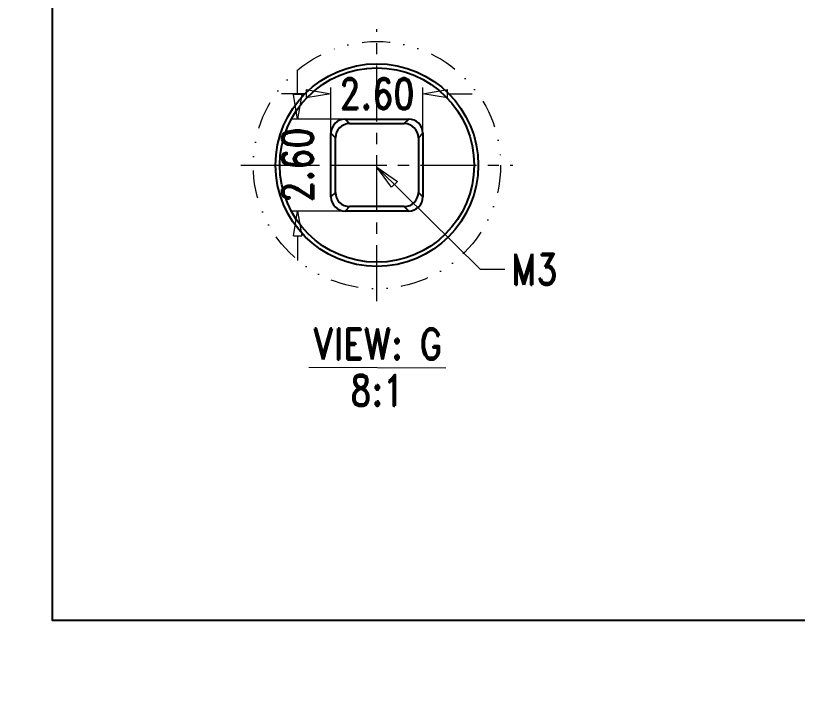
# Model space of a CAD drawing. Header units: millimetres. Extents: x -5407 to -45, y -6458 to 594.
# Drawn here: x -2317.6 to -2140.7, y -2074.1 to -1919.5 of the extents above; entities that cross this region are included whole.
import ezdxf
from ezdxf.enums import TextEntityAlignment as Align

# ---------------------------------------------------------------- set-up
doc = ezdxf.new("R2010")
doc.units = ezdxf.units.MM
doc.linetypes.add('CENTER', pattern=[50.8, 31.75, -6.35, 6.35, -6.35])
doc.linetypes.add('DIVIDE', pattern=[31.75, 12.7, -6.35, 0, -6.35, 0, -6.35])
doc.layers.get('0').update_dxf_attribs({"linetype": 'CONTINUOUS'})
doc.layers.get('Defpoints').update_dxf_attribs({"linetype": 'CONTINUOUS'})
doc.layers.add('dim', color=3, linetype='CONTINUOUS', lineweight=9)
doc.layers.add('hatch', color=56, linetype='CONTINUOUS', lineweight=9)
doc.styles.add('LongTou', font='romand.shx', dxfattribs={"width": 0.8, "bigfont": 'whgdtxt.shx'})
doc.dimstyles.new('YanXiu', dxfattribs={"dimtxt": 2.5, "dimasz": 2.2, "dimexe": 1, "dimexo": 0, "dimgap": 0.66, "dimtad": 0, "dimzin": 0, "dimdsep": 46, "dimtxsty": 'LongTou', "dimblk": 'CLOSEDBLANK', "dimcen": 0, "dimclrd": 256, "dimclre": 131, "dimclrt": 42, "dimadec": 0, "dimazin": 0, "dimtfac": 1, "dimtdec": 4, "dimtofl": 0, "dimtmove": 0, "dimatfit": 3, "dimldrblk": 'CLOSEDBLANK', "dimfxl": 0, "dimtolj": 1, "dimtzin": 0, "dimlwd": 0, "dimlwe": 0, "dimarcsym": 0})

# ---------------------------------------------------------------- blocks, each defined once
blk = doc.blocks.new('_ClosedBlank')
at = {"color": 0, "linetype": 'ByBlock', "lineweight": -2}
for p, q in [((-1, 0.167), (0, 0)), ((-1, 0.167), (-1, -0.167)), ((0, 0), (-1, -0.167))]:
    blk.add_line(p, q, dxfattribs=at)
blk = doc.blocks.new('*D34')
at = {"layer": 'Defpoints', "color": 0}
for p in [(-2243.06, -1942.96), (-2253.82, -1963.76), (-2243.06, -1963.76)]:
    blk.add_point(p, dxfattribs=at)
at = {"layer": 'dim', "lineweight": 5}
for p, q in [((-2253.82, -1937.36), (-2253.82, -1931.76)), ((-2253.82, -1969.36), (-2253.82, -1974.96))]:
    blk.add_line(p, q, dxfattribs=at)
at = {"layer": 'dim', "color": 131, "lineweight": 5}
for p, q in [((-2243.06, -1942.96), (-2255.22, -1942.96)), ((-2243.06, -1963.76), (-2255.22, -1963.76))]:
    blk.add_line(p, q, dxfattribs=at)
at = {"layer": 'dim', "lineweight": 5, "xscale": 5.600000000000001, "yscale": 5.600000000000001, "zscale": 5.600000000000001}
for p, rotation in [((-2253.82, -1942.96), 270), ((-2253.82, -1963.76), 90)]:
    blk.add_blockref('_ClosedBlank', p, dxfattribs=dict(at, rotation=rotation))
at = {"layer": 'dim', "color": 8, "insert": (-2253.82, -1953.36), "char_height": 7, "attachment_point": 5, "rotation": 90, "style": 'LongTou'}
blk.add_mtext('2.60', dxfattribs=at)
blk = doc.blocks.new('*D33')
at = {"layer": 'Defpoints', "color": 0}
for p in [(-2225.46, -1937.21), (-2246.26, -1946.16), (-2225.46, -1946.16)]:
    blk.add_point(p, dxfattribs=at)
at = {"layer": 'dim', "color": 131, "lineweight": 5}
for p, q in [((-2246.26, -1946.16), (-2246.26, -1935.81)), ((-2225.46, -1946.16), (-2225.46, -1935.81))]:
    blk.add_line(p, q, dxfattribs=at)
at = {"layer": 'dim', "lineweight": 5}
for p, q in [((-2251.86, -1937.21), (-2257.46, -1937.21)), ((-2219.86, -1937.21), (-2214.26, -1937.21))]:
    blk.add_line(p, q, dxfattribs=at)
at = {"layer": 'dim', "lineweight": 5, "xscale": 5.600000000000001, "yscale": 5.600000000000001, "zscale": 5.600000000000001}
blk.add_blockref('_ClosedBlank', (-2246.26, -1937.21), dxfattribs=at)
at = {"layer": 'dim', "lineweight": 5, "xscale": 5.600000000000001, "yscale": 5.600000000000001, "zscale": 5.600000000000001, "rotation": 180}
blk.add_blockref('_ClosedBlank', (-2225.46, -1937.21), dxfattribs=at)
at = {"layer": 'dim', "color": 8, "insert": (-2235.86, -1937.21), "char_height": 7, "attachment_point": 5, "style": 'LongTou'}
blk.add_mtext('2.60', dxfattribs=at)
blk = doc.blocks.new('*D32')
at = {"layer": 'Defpoints', "color": 0}
for p in [(-2146.66, -1767.6), (-2141.76, -1788.48), (-2274.66, -1819.73)]:
    blk.add_point(p, dxfattribs=at)
at = {"layer": 'dim', "color": 131, "lineweight": 5}
for p, q in [((-2141.76, -1788.48), (-2146.98, -1766.24)), ((-2274.66, -1819.73), (-2279.89, -1797.49))]:
    blk.add_line(p, q, dxfattribs=at)
at = {"layer": 'dim', "lineweight": 5}
for p, q in [((-2152.12, -1768.88), (-2198.51, -1779.79)), ((-2274.12, -1797.57), (-2227.72, -1786.66))]:
    blk.add_line(p, q, dxfattribs=at)
at = {"layer": 'dim', "lineweight": 5, "xscale": 5.600000000000001, "yscale": 5.600000000000001, "zscale": 5.600000000000001}
for p, rotation in [((-2146.66, -1767.6), 13.23079457676443), ((-2279.57, -1798.85), 193.2307945767645)]:
    blk.add_blockref('_ClosedBlank', p, dxfattribs=dict(at, rotation=rotation))
at = {"layer": 'dim', "color": 42, "insert": (-2213.12, -1783.23), "char_height": 7, "attachment_point": 5, "rotation": 13.2308, "style": 'LongTou'}
blk.add_mtext('136.53', dxfattribs=at)
blk = doc.blocks.new('*D16')
at = {"layer": 'Defpoints', "color": 0}
for p in [(-2157.83, -1794.31), (-2261.09, -1805.61), (-2258.2, -1817.91)]:
    blk.add_point(p, dxfattribs=at)
at = {"layer": 'dim', "color": 131, "lineweight": 5}
for p, q in [((-2157.83, -1794.31), (-2161.05, -1780.65)), ((-2258.2, -1817.91), (-2261.41, -1804.24))]:
    blk.add_line(p, q, dxfattribs=at)
at = {"layer": 'dim', "lineweight": 5}
for p, q in [((-2166.18, -1783.29), (-2196.31, -1790.37)), ((-2255.64, -1804.32), (-2225.51, -1797.24))]:
    blk.add_line(p, q, dxfattribs=at)
at = {"layer": 'dim', "lineweight": 5, "xscale": 5.600000000000001, "yscale": 5.600000000000001, "zscale": 5.600000000000001}
for p, rotation in [((-2160.73, -1782.01), 13.23079457756161), ((-2261.09, -1805.61), 193.2307945775617)]:
    blk.add_blockref('_ClosedBlank', p, dxfattribs=dict(at, rotation=rotation))
at = {"layer": 'dim', "color": 42, "insert": (-2210.91, -1793.81), "char_height": 7, "attachment_point": 5, "rotation": 13.2308, "style": 'LongTou'}
blk.add_mtext('103.10', dxfattribs=at)

msp = doc.modelspace()

# ---------------------------------------------------------------- linework, layer by layer
at = {"color": 7}
for p, q in [((-2243.063, -1942.958), (-2228.662, -1942.958)), ((-2242.057, -1943.964), (-2243.063, -1942.958)), ((-2242.057, -1943.964), (-2229.667, -1943.964)), ((-2229.667, -1943.964), (-2228.662, -1942.958)), ((-2246.262, -1960.559), (-2246.262, -1946.158)), ((-2245.257, -1947.163), (-2246.262, -1946.158)), ((-2226.468, -1947.163), (-2225.462, -1946.158)), ((-2225.462, -1946.158), (-2225.462, -1960.559)), ((-2245.257, -1959.553), (-2245.257, -1947.163)), ((-2226.468, -1947.163), (-2226.468, -1959.553)), ((-2245.257, -1959.553), (-2246.262, -1960.559)), ((-2226.468, -1959.553), (-2225.462, -1960.559)), ((-2242.057, -1962.753), (-2243.063, -1963.758)), ((-2228.662, -1963.758), (-2243.063, -1963.758)), ((-2229.667, -1962.753), (-2242.057, -1962.753)), ((-2229.667, -1962.753), (-2228.662, -1963.758))]:
    msp.add_line(p, q, dxfattribs=at)
for radius in [22.936, 22]:
    msp.add_circle((-2235.862, -1953.358), radius, dxfattribs=at)
for centre, major_axis, start_param, end_param in [((-2243.062, -1946.159), (2.263, -2.263), -3.9268385, -2.3563468), ((-2242.056, -1947.164), (2.263, -2.263), 2.3563468, 3.9268385), ((-2229.668, -1947.164), (-2.263, -2.263), 2.3563468, 3.9268385), ((-2228.663, -1946.159), (2.263, 2.263), -0.7852459, 0.7852459), ((-2243.062, -1960.558), (2.263, 2.263), -3.9268385, -2.3563468), ((-2242.056, -1959.552), (2.263, 2.263), 2.3563468, 3.9268385), ((-2229.668, -1959.552), (-2.263, 2.263), 2.3563468, 3.9268385), ((-2228.663, -1960.558), (2.263, -2.263), -0.7852459, 0.7852459)]:
    msp.add_ellipse(centre, major_axis=major_axis, ratio=0.9996955, start_param=start_param, end_param=end_param, dxfattribs=at)
at = {"layer": 'Defpoints'}
msp.add_lwpolyline([(-2309.284, -1452.715), (-1887.094, -1452.715), (-1887.094, -2056.462), (-2309.284, -2056.462)], close=True, dxfattribs=at)
at = {"layer": 'hatch', "color": 1, "linetype": 'CENTER', "ltscale": 0.4}
for p, q in [((-2235.862, -1984.158), (-2235.862, -1922.558)), ((-2266.662, -1953.358), (-2205.062, -1953.358))]:
    msp.add_line(p, q, dxfattribs=at)
at = {"layer": 'hatch', "color": 6}
msp.add_line((-2220.267, -1999.317), (-2251.262, -1999.156), dxfattribs=at)
at = {"layer": 'hatch', "color": 4, "linetype": 'DIVIDE', "ltscale": 0.5}
msp.add_circle((-2235.862, -1953.358), 28, dxfattribs=at)

# ---------------------------------------------------------------- texts
at = {"layer": 'dim', "color": 42, "insert": (-2205.484, -1976.952), "char_height": 7, "attachment_point": 4, "style": 'LongTou'}
msp.add_mtext('M3', dxfattribs=at)
at = {"layer": 'hatch', "color": 6, "style": 'LongTou', "width": 0.8}
for s, p in [('VIEW: G', (-2235.762, -1993.856)), ('8:1', (-2235.762, -2004.356))]:
    msp.add_text(s, height=7, dxfattribs=at).set_placement(p, align=Align.MIDDLE)

# ---------------------------------------------------------------- dimensions: what is measured, and where the dimension line sits
at = {"layer": 'dim'}
for base, p1, p2, picture, middle in [((-5401.712, -6458.244), (-5273.719, -6406.119), (-5406.621, -6437.367), '*D32', (-326.021, 273.235)), ((-5287.287, -6420.241), (-5390.543, -6431.532), (-5290.181, -6407.935), '*D16', (-323.814, 262.654))]:
    dim = msp.add_linear_dim(base=base, p1=p1, p2=p2, dimstyle='YanXiu', override={"dimtxt": 7, "dimasz": 5.6, "dimexe": 1.3993, "dimgap": 1.3993}, dxfattribs=at)
    dim.commit()
    dim.dimension.update_dxf_attribs({"geometry": picture, "text_midpoint": middle, "dimtype": 160, "insert": (1887.094, 2056.462)})
dim = msp.add_linear_dim(base=(-338.368, 119.253), p1=(-359.168, 110.304), p2=(-338.368, 110.304), dimstyle='YanXiu', override={"dimtxt": 7, "dimasz": 5.6, "dimexe": 1.3993, "dimgap": 1.3993, "dimlfac": 0.125, "dimclrt": 8}, dxfattribs=at)
dim.commit()
dim.dimension.update_dxf_attribs({"geometry": '*D33', "text_midpoint": (-348.768, 119.253), "dimtype": 160})
dim = msp.add_linear_dim(base=(-366.723, 92.703), p1=(-355.968, 113.503), p2=(-355.968, 92.703), angle=90, dimstyle='YanXiu', override={"dimtxt": 7, "dimasz": 5.6, "dimexe": 1.3993, "dimgap": 1.3993, "dimlfac": 0.125, "dimclrt": 8}, dxfattribs=at)
dim.commit()
dim.dimension.update_dxf_attribs({"geometry": '*D34', "text_midpoint": (-366.723, 103.103), "dimtype": 160})

# ---------------------------------------------------------------- leaders
msp.add_leader([(-2235.862, -1953.794), (-2212.484, -1976.952), (-2206.884, -1976.952)], dimstyle='YanXiu', override={"dimscale": 1, "dimasz": 5.6, "dimldrblk": 'ClosedBlank'}, dxfattribs=at)

doc.saveas('drawing.dxf')
